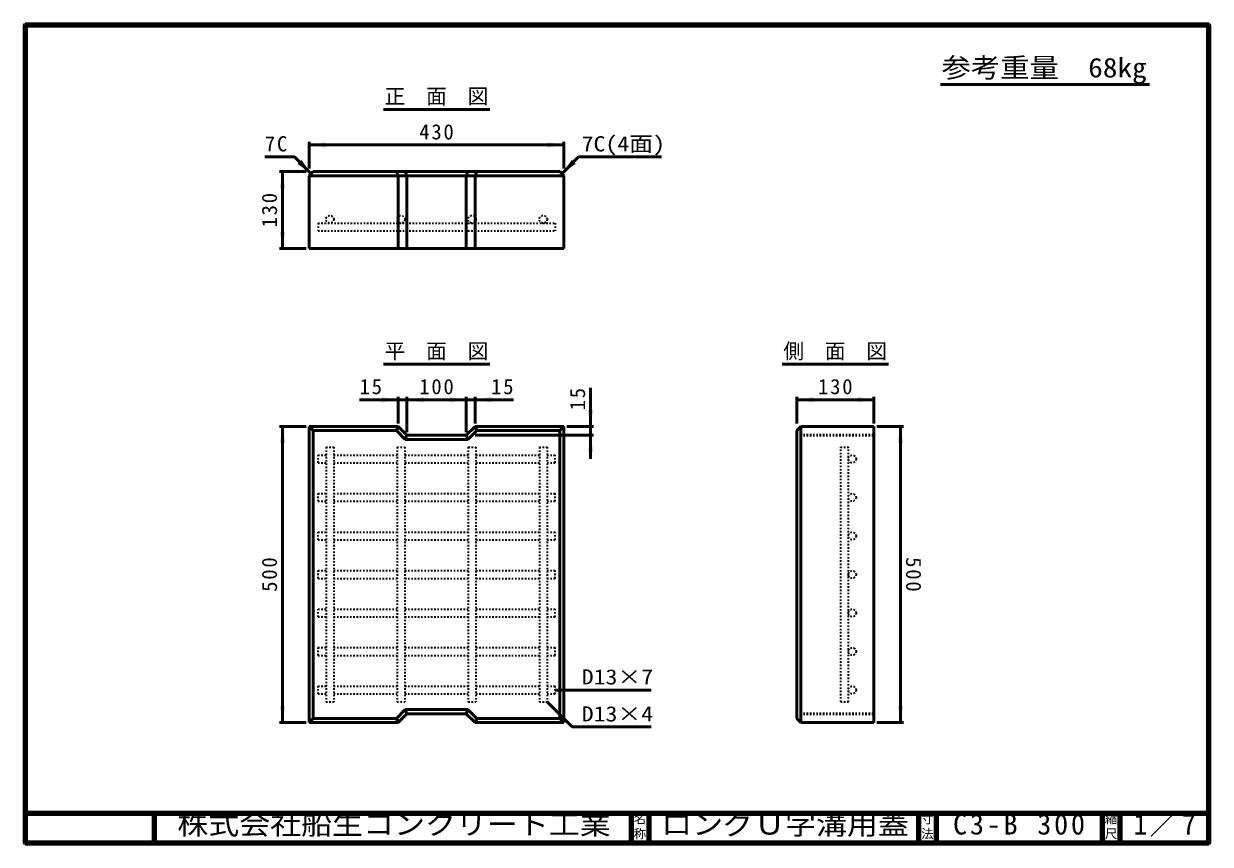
# Model space of a CAD drawing. Units: millimetres, scale not verified, with parts at other scales. Extents: x 100 to 4105, y 100 to 2870.
import ezdxf
from ezdxf.enums import TextEntityAlignment as Align

# ---------------------------------------------------------------- set-up
doc = ezdxf.new("R2010")
doc.units = ezdxf.units.MM
doc.header["$LTSCALE"] = 5
doc.linetypes.add('USER1', pattern=[2.2, 1, -1.2])
doc.layers.add('V-nasSTD', color=7, linetype='USER1', lineweight=35)
doc.styles.add('ＭＳ ゴシック', font='')
doc.styles.get('ＭＳ ゴシック').set_extended_font_data('MS Gothic')

msp = doc.modelspace()

# ---------------------------------------------------------------- hatches: boundary and pattern name
at = {"layer": 'V-nasSTD'}
for points in [[(1119.749, 2470.13), (1063.499, 2460.755), (1119.749, 2451.38)], [(1867.249, 2451.38), (1923.499, 2460.755), (1867.249, 2470.13)], [(1037.353, 2410.159), (1070.499, 2363.755), (1024.095, 2396.901)], [(1949.645, 2410.159), (1916.499, 2363.755), (1962.903, 2396.901)], [(982.874, 2314.505), (973.499, 2370.755), (964.124, 2314.505)], [(964.124, 2167.005), (973.499, 2110.755), (982.874, 2167.005)], [(1307.249, 1610.13), (1363.499, 1600.755), (1307.249, 1591.38)], [(1449.749, 1610.13), (1393.499, 1600.755), (1449.749, 1591.38)], [(1537.249, 1591.38), (1593.499, 1600.755), (1537.249, 1610.13)], [(1679.749, 1610.13), (1623.499, 1600.755), (1679.749, 1591.38)], [(2765.291, 1610.054), (2709.041, 1600.679), (2765.291, 1591.304)], [(2913.249, 1591.38), (2969.499, 1600.755), (2913.249, 1610.13)], [(2004.124, 1567.005), (2013.499, 1510.755), (2022.874, 1567.005)], [(982.874, 1454.505), (973.499, 1510.755), (964.124, 1454.505)], [(3050.124, 1454.505), (3059.499, 1510.755), (3068.874, 1454.505)], [(2004.124, 1424.505), (2013.499, 1480.755), (2022.874, 1424.505)], [(964.124, 567.005), (973.499, 510.755), (982.874, 567.005)], [(3068.874, 567.005), (3059.499, 510.755), (3050.124, 567.005)]]:
    msp.add_hatch(color=256, dxfattribs=at).paths.add_polyline_path(points)

# ---------------------------------------------------------------- linework, layer by layer
at = {"layer": 'V-nasSTD', "linetype": 'Continuous', "lineweight": 100}
for p, q in [((105, 2865), (105, 105)), ((4100, 2865), (105, 2865)), ((4100, 105), (4100, 2865)), ((105, 205), (4100, 205)), ((540, 205), (540, 105)), ((2150, 205), (2150, 105)), ((2210, 205), (2210, 105)), ((3120, 205), (3120, 105)), ((3180, 205), (3180, 105)), ((3740, 205), (3740, 105)), ((3800, 205), (3800, 105)), ((105, 105), (4100, 105))]:
    msp.add_line(p, q, dxfattribs=at)
at = {"layer": 'V-nasSTD', "linetype": 'Continuous', "lineweight": 50}
for p, q in [((3194, 2664.753), (3900, 2664.753)), ((1313.999, 2580.755), (1672.999, 2580.755)), ((1063.499, 2470.755), (1063.499, 2380.755)), ((1923.499, 2460.755), (1063.499, 2460.755)), ((1923.499, 2470.755), (1923.499, 2380.755)), ((1013.931, 2420.324), (913.931, 2420.324)), ((1070.499, 2363.755), (1013.931, 2420.324)), ((1916.499, 2363.755), (1973.068, 2420.324)), ((1973.068, 2420.324), (2253.068, 2420.324)), ((1053.499, 2370.755), (963.499, 2370.755)), ((973.499, 2370.755), (973.499, 2110.755)), ((1077.499, 2370.755), (1063.499, 2356.755)), ((1909.499, 2370.755), (1077.499, 2370.755)), ((1363.499, 2356.755), (1357.7, 2370.755)), ((1393.499, 2356.755), (1387.7, 2370.755)), ((1593.499, 2356.755), (1599.298, 2370.755)), ((1623.499, 2356.755), (1629.298, 2370.755)), ((1909.499, 2370.755), (1923.499, 2356.755)), ((1063.499, 2356.755), (1063.499, 2110.755)), ((1923.499, 2356.755), (1063.499, 2356.755)), ((1363.499, 2110.755), (1363.499, 2356.755)), ((1393.499, 2110.755), (1393.499, 2356.755)), ((1593.499, 2110.755), (1593.499, 2356.755)), ((1623.499, 2110.755), (1623.499, 2356.755)), ((1923.499, 2110.755), (1923.499, 2356.755)), ((1053.499, 2110.755), (963.499, 2110.755)), ((1063.499, 2110.755), (1923.499, 2110.755)), ((1313.999, 1720.755), (1672.999, 1720.755)), ((2659.999, 1720.755), (3018.999, 1720.755)), ((1363.499, 1610.755), (1363.499, 1520.755)), ((1393.499, 1610.755), (1393.499, 1490.755)), ((1593.499, 1610.755), (1593.499, 1490.755)), ((1623.499, 1610.755), (1623.499, 1520.755)), ((2013.499, 1640.755), (2013.499, 1510.755)), ((2709.499, 1520.755), (2709.499, 1610.755)), ((2969.499, 1610.755), (2969.499, 1520.755)), ((1233.499, 1600.755), (1363.499, 1600.755)), ((1393.499, 1600.755), (1363.499, 1600.755)), ((1593.499, 1600.755), (1393.499, 1600.755)), ((1623.499, 1600.755), (1593.499, 1600.755)), ((1753.499, 1600.755), (1623.499, 1600.755)), ((2969.499, 1600.755), (2709.499, 1600.755)), ((1053.499, 1510.755), (963.499, 1510.755)), ((973.499, 1510.755), (973.499, 510.755)), ((1063.499, 1510.755), (1063.499, 510.755)), ((1063.499, 1510.755), (1363.499, 1510.755)), ((1063.499, 1510.755), (1077.499, 1496.755)), ((1077.499, 1496.755), (1357.7, 1496.755)), ((1077.499, 524.755), (1077.499, 1496.755)), ((1363.499, 1510.755), (1357.7, 1496.755)), ((1357.7, 1496.755), (1387.7, 1466.755)), ((1363.499, 1510.755), (1393.499, 1480.755)), ((1593.499, 1480.755), (1623.499, 1510.755)), ((1599.298, 1466.755), (1629.298, 1496.755)), ((1623.499, 1510.755), (1923.499, 1510.755)), ((1623.499, 1510.755), (1629.298, 1496.755)), ((1629.298, 1496.755), (1909.499, 1496.755)), ((1909.499, 1496.755), (1923.499, 1510.755)), ((1909.499, 1496.755), (1909.499, 524.755)), ((1923.499, 510.755), (1923.499, 1510.755)), ((2023.499, 1510.755), (1933.499, 1510.755)), ((2013.499, 1510.755), (2013.499, 1480.755)), ((2723.499, 1510.755), (2709.499, 1496.755)), ((2709.499, 1496.755), (2709.499, 524.755)), ((2969.499, 1510.755), (2723.499, 1510.755)), ((2723.499, 1510.755), (2723.499, 510.755)), ((2969.499, 510.755), (2969.499, 1510.755)), ((2979.499, 1510.755), (3069.499, 1510.755)), ((3059.499, 1510.755), (3059.499, 510.755)), ((1393.499, 1480.755), (1387.7, 1466.755)), ((1387.7, 1466.755), (1599.298, 1466.755)), ((1393.499, 1480.755), (1593.499, 1480.755)), ((1593.499, 1480.755), (1599.298, 1466.755)), ((2023.499, 1480.755), (1623.499, 1480.755)), ((2013.499, 1480.755), (2013.499, 1400.755)), ((2217.499, 620.755), (1893.499, 620.755)), ((1866.499, 580.755), (1951.352, 495.902)), ((1077.499, 524.755), (1063.499, 510.755)), ((1357.7, 524.755), (1077.499, 524.755)), ((1387.7, 554.755), (1357.7, 524.755)), ((1357.7, 524.755), (1363.499, 510.755)), ((1363.499, 510.755), (1393.499, 540.755)), ((1599.298, 554.755), (1387.7, 554.755)), ((1387.7, 554.755), (1393.499, 540.755)), ((1393.499, 540.755), (1593.499, 540.755)), ((1599.298, 554.755), (1593.499, 540.755)), ((1593.499, 540.755), (1623.499, 510.755)), ((1629.298, 524.755), (1599.298, 554.755)), ((1629.298, 524.755), (1623.499, 510.755)), ((1909.499, 524.755), (1629.298, 524.755)), ((1909.499, 524.755), (1923.499, 510.755)), ((2709.499, 524.755), (2723.499, 510.755)), ((1053.499, 510.755), (963.499, 510.755)), ((1063.499, 510.755), (1363.499, 510.755)), ((1623.499, 510.755), (1923.499, 510.755)), ((1951.352, 495.902), (2217.499, 495.902)), ((2723.499, 510.755), (2969.499, 510.755)), ((2979.499, 510.755), (3069.499, 510.755))]:
    msp.add_line(p, q, dxfattribs=at)
at = {"layer": 'V-nasSTD'}
for p, q in [((1093.499, 2196.755), (1893.499, 2196.755)), ((1093.499, 2196.755), (1093.499, 2170.755)), ((1093.499, 2170.755), (1893.499, 2170.755)), ((1893.499, 2196.755), (1893.499, 2170.755)), ((1093.499, 1387.755), (1093.499, 1413.755)), ((1093.499, 1413.755), (1120.499, 1413.755)), ((1120.499, 1440.755), (1120.499, 580.755)), ((1120.499, 1440.755), (1146.499, 1440.755)), ((1146.499, 1440.755), (1146.499, 580.755)), ((1146.499, 1413.755), (1360.499, 1413.755)), ((1360.499, 1440.755), (1360.499, 580.755)), ((1360.499, 1440.755), (1386.499, 1440.755)), ((1386.499, 1440.755), (1386.499, 580.755)), ((1386.499, 1413.755), (1600.499, 1413.755)), ((1600.499, 1440.755), (1600.499, 580.755)), ((1600.499, 1440.755), (1626.499, 1440.755)), ((1626.499, 1440.755), (1626.499, 580.755)), ((1626.499, 1413.755), (1840.499, 1413.755)), ((1840.499, 1440.755), (1840.499, 580.755)), ((1840.499, 1440.755), (1866.499, 1440.755)), ((1866.499, 1440.755), (1866.499, 580.755)), ((1866.499, 1413.755), (1893.499, 1413.755)), ((1893.499, 1387.755), (1893.499, 1413.755)), ((2857.499, 580.755), (2857.499, 1440.755)), ((2857.499, 1440.755), (2883.499, 1440.755)), ((2883.499, 580.755), (2883.499, 1440.755)), ((1093.499, 1387.755), (1120.499, 1387.755)), ((1146.499, 1387.755), (1360.499, 1387.755)), ((1386.499, 1387.755), (1600.499, 1387.755)), ((1626.499, 1387.755), (1840.499, 1387.755)), ((1866.499, 1387.755), (1893.499, 1387.755)), ((1093.499, 1257.755), (1093.499, 1283.755)), ((1093.499, 1283.755), (1120.499, 1283.755)), ((1146.499, 1283.755), (1360.499, 1283.755)), ((1386.499, 1283.755), (1600.499, 1283.755)), ((1626.499, 1283.755), (1840.499, 1283.755)), ((1866.499, 1283.755), (1893.499, 1283.755)), ((1893.499, 1257.755), (1893.499, 1283.755)), ((1093.499, 1257.755), (1120.499, 1257.755)), ((1146.499, 1257.755), (1360.499, 1257.755)), ((1386.499, 1257.755), (1600.499, 1257.755)), ((1626.499, 1257.755), (1840.499, 1257.755)), ((1866.499, 1257.755), (1893.499, 1257.755)), ((1093.499, 1127.755), (1093.499, 1153.755)), ((1093.499, 1153.755), (1120.499, 1153.755)), ((1093.499, 1127.755), (1120.499, 1127.755)), ((1146.499, 1153.755), (1360.499, 1153.755)), ((1146.499, 1127.755), (1360.499, 1127.755)), ((1386.499, 1153.755), (1600.499, 1153.755)), ((1386.499, 1127.755), (1600.499, 1127.755)), ((1626.499, 1153.755), (1840.499, 1153.755)), ((1626.499, 1127.755), (1840.499, 1127.755)), ((1866.499, 1153.755), (1893.499, 1153.755)), ((1866.499, 1127.755), (1893.499, 1127.755)), ((1893.499, 1127.755), (1893.499, 1153.755)), ((1093.499, 997.755), (1093.499, 1023.755)), ((1093.499, 1023.755), (1120.499, 1023.755)), ((1146.499, 1023.755), (1360.499, 1023.755)), ((1386.499, 1023.755), (1600.499, 1023.755)), ((1626.499, 1023.755), (1840.499, 1023.755)), ((1866.499, 1023.755), (1893.499, 1023.755)), ((1893.499, 997.755), (1893.499, 1023.755)), ((1093.499, 997.755), (1120.499, 997.755)), ((1146.499, 997.755), (1360.499, 997.755)), ((1386.499, 997.755), (1600.499, 997.755)), ((1626.499, 997.755), (1840.499, 997.755)), ((1866.499, 997.755), (1893.499, 997.755)), ((1093.499, 867.755), (1093.499, 893.755)), ((1093.499, 893.755), (1120.499, 893.755)), ((1146.499, 893.755), (1360.499, 893.755)), ((1386.499, 893.755), (1600.499, 893.755)), ((1626.499, 893.755), (1840.499, 893.755)), ((1866.499, 893.755), (1893.499, 893.755)), ((1893.499, 867.755), (1893.499, 893.755)), ((1093.499, 867.755), (1120.499, 867.755)), ((1146.499, 867.755), (1360.499, 867.755)), ((1386.499, 867.755), (1600.499, 867.755)), ((1626.499, 867.755), (1840.499, 867.755)), ((1866.499, 867.755), (1893.499, 867.755)), ((1093.499, 737.755), (1093.499, 763.755)), ((1093.499, 763.755), (1120.499, 763.755)), ((1146.499, 763.755), (1360.499, 763.755)), ((1386.499, 763.755), (1600.499, 763.755)), ((1626.499, 763.755), (1840.499, 763.755)), ((1866.499, 763.755), (1893.499, 763.755)), ((1893.499, 737.755), (1893.499, 763.755)), ((1093.499, 737.755), (1120.499, 737.755)), ((1146.499, 737.755), (1360.499, 737.755)), ((1386.499, 737.755), (1600.499, 737.755)), ((1626.499, 737.755), (1840.499, 737.755)), ((1866.499, 737.755), (1893.499, 737.755)), ((1093.499, 607.755), (1093.499, 633.755)), ((1093.499, 633.755), (1120.499, 633.755)), ((1093.499, 607.755), (1120.499, 607.755)), ((1146.499, 633.755), (1360.499, 633.755)), ((1146.499, 607.755), (1360.499, 607.755)), ((1386.499, 633.755), (1600.499, 633.755)), ((1386.499, 607.755), (1600.499, 607.755)), ((1626.499, 633.755), (1840.499, 633.755)), ((1626.499, 607.755), (1840.499, 607.755)), ((1866.499, 633.755), (1893.499, 633.755)), ((1866.499, 607.755), (1893.499, 607.755)), ((1893.499, 607.755), (1893.499, 633.755)), ((1120.499, 580.755), (1146.499, 580.755)), ((1360.499, 580.755), (1386.499, 580.755)), ((1600.499, 580.755), (1626.499, 580.755)), ((1840.499, 580.755), (1866.499, 580.755)), ((2857.499, 580.755), (2883.499, 580.755))]:
    msp.add_line(p, q, dxfattribs=at)
at = {"layer": 'V-nasSTD', "lineweight": 50}
for p, q in [((2709.499, 1480.755), (2969.499, 1480.755)), ((2709.499, 540.755), (2969.499, 540.755))]:
    msp.add_line(p, q, dxfattribs=at)
at = {"layer": 'V-nasSTD', "linetype": 'Continuous', "lineweight": 13}
msp.add_lwpolyline([(100, 100), (100, 2870), (4105, 2870), (4105, 100)], close=True, dxfattribs=at)
at = {"layer": 'V-nasSTD'}
for centre in [(1133.499, 2209.755), (1373.499, 2209.755), (1613.499, 2209.755), (1853.499, 2209.755), (2896.499, 1400.755), (2896.499, 1270.755), (2896.499, 1140.755), (2896.499, 1010.755), (2896.499, 880.755), (2896.499, 750.755), (2896.499, 620.755)]:
    msp.add_circle(centre, 13, dxfattribs=at)

# ---------------------------------------------------------------- texts
at = {"layer": 'V-nasSTD', "style": 'ＭＳ ゴシック'}
for s, height, width, p in [('参考重量\u300068kg', 65.98, 1.1, (3198, 2754.753)), ('7C(4面)', 51.32, 1.15, (1983.068, 2490.324)), ('D13×7', 51.32, 1.15, (1983.499, 690.755)), ('D13×4', 51.32, 1.15, (1983.499, 565.902)), ('株式会社船生コンクリート工業', 69.65, 1.1, (618.279, 202.55)), ('ロングＵ字溝用蓋', 69.65, 1.1, (2251.75, 202.5))]:
    msp.add_text(s, height=height, dxfattribs=dict(at, width=width)).set_placement(p, align=Align.TOP_LEFT)
for s, height, p in [('正\u3000面\u3000図', 51.32, (1317.999, 2650.755)), ('平\u3000面\u3000図', 51.32, (1317.999, 1790.755)), ('側\u3000面\u3000図', 51.32, (2663.999, 1790.755)), ('名', 30.79, (2158.982, 200.999)), ('寸', 30.79, (3128.982, 200.999)), ('縮', 30.79, (3748.982, 200.999)), ('称', 30.79, (2158.976, 151.01)), ('法', 30.79, (3128.976, 151.01)), ('尺', 30.79, (3748.976, 151.01))]:
    msp.add_text(s, height=height, dxfattribs=at).set_placement(p, align=Align.TOP_LEFT)
at = {"layer": 'V-nasSTD', "attachment_point": 1, "style": 'ＭＳ ゴシック'}
for s, insert, char_height in [('\\T1.17;430', (1434.999, 2530.755), 51.32), ('\\T1.17;7C', (913.931, 2490.324), 51.32), ('\\T1.17;15', (1233.499, 1670.755), 51.32), ('\\T1.17;100', (1434.999, 1670.755), 51.32), ('\\T1.17;15', (1677.499, 1670.755), 51.32), ('\\T1.17;130', (2780.999, 1670.755), 51.32), ('\\T1.2;C3-B\\~300', (3236.75, 202.5), 69.65), ('\\T1.15;1／7', (3845.521, 202.582), 69.65)]:
    msp.add_mtext(s, dxfattribs=dict(at, insert=insert, char_height=char_height))
at = {"layer": 'V-nasSTD', "char_height": 51.32, "attachment_point": 1, "style": 'ＭＳ ゴシック'}
for s, insert, rotation in [('\\T1.17;130', (903.499, 2182.255), 90), ('\\T1.17;15', (1943.499, 1564.755), 90), ('\\T1.17;500', (903.499, 952.255), 90), ('\\T1.17;500', (3129.499, 1069.255), 270)]:
    msp.add_mtext(s, dxfattribs=dict(at, insert=insert, rotation=rotation))

doc.saveas('drawing.dxf')
